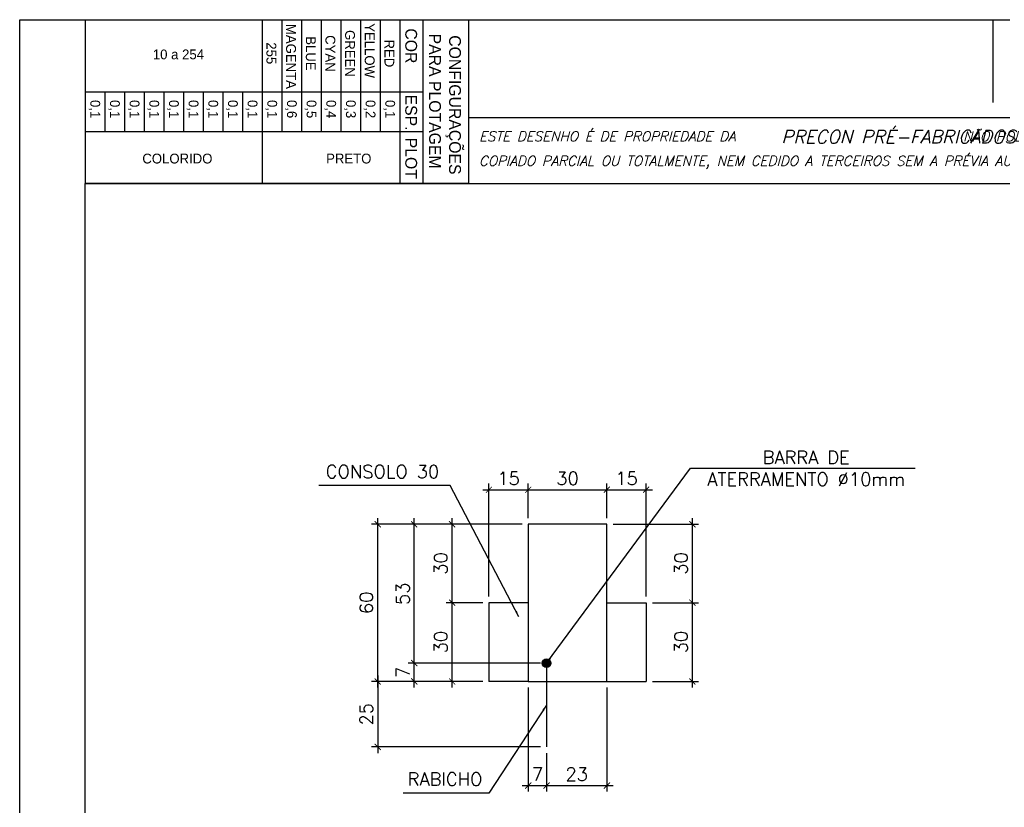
# Model space of a CAD drawing. Header units: centimetres. Extents: x 1658 to 19651, y 8294 to 11444.
# Drawn here: x 4286 to 5413, y 10542 to 11444 of the extents above; entities that cross this region are included whole.
import ezdxf
from ezdxf.enums import TextEntityAlignment as Align

# ---------------------------------------------------------------- set-up
doc = ezdxf.new("R2010")
doc.units = ezdxf.units.CM
doc.header["$LTSCALE"] = 50
doc.header["$MEASUREMENT"] = 0
doc.header["$PDMODE"] = 67
for name, color, linetype in [('COTAS-PRECON', 1, 'Continuous'), ('FORMATO-PRECON', 2, 'Continuous'), ('HACHURAS-PRECON', 1, 'Continuous'), ('LINHA-01-PRECON', 1, 'Continuous'), ('LINHA-02-PRECON', 2, 'Continuous'), ('LINHA-03-PRECON', 3, 'Continuous'), ('LINHA-04-PRECON', 4, 'Continuous'), ('TEXTO-35-PRECON', 5, 'Continuous')]:
    doc.layers.add(name, color=color, linetype=linetype)
doc.styles.add('R060', font='ACENT.shx', dxfattribs={"height": 75})
doc.styles.add('ROMANS', font='ROMANS.SHX', dxfattribs={"oblique": 15, "height": 3})
doc.styles.get("Standard").update_dxf_attribs({"font": 'romans.shx'})
doc.dimstyles.new('ESC75-25', dxfattribs={"dimscale": 0, "dimtxt": 15, "dimasz": 7, "dimexe": 7, "dimexo": 7, "dimgap": 5.5, "dimtad": 1, "dimdec": 1, "dimlfac": 0.333333, "dimdsep": 46, "dimtxsty": 'Standard', "dimblk": 'ARCHTICK', "dimcen": 0.1, "dimdle": 7, "dimclrd": 256, "dimclre": 256, "dimclrt": 2, "dimadec": 0, "dimazin": 0, "dimtfac": 1, "dimtdec": 1, "dimtix": 1, "dimtmove": 2, "dimatfit": 3, "dimfxl": 1, "dimarcsym": 0})
doc.dimstyles.new('ESC75-75', dxfattribs={"dimscale": 0, "dimtxt": 15, "dimasz": 7, "dimexe": 7, "dimexo": 7, "dimgap": 5.5, "dimtad": 1, "dimdec": 1, "dimdsep": 46, "dimtxsty": 'Standard', "dimblk": 'ARCHTICK', "dimcen": 0.1, "dimdle": 7, "dimclrd": 256, "dimclre": 256, "dimclrt": 2, "dimadec": 0, "dimazin": 0, "dimtfac": 1, "dimtdec": 1, "dimtix": 1, "dimtmove": 2, "dimatfit": 3, "dimfxl": 1, "dimarcsym": 0})

# ---------------------------------------------------------------- blocks, each defined once
blk = doc.blocks.new('A$C0AF02B9D')
at = {"layer": 'FORMATO-PRECON', "color": 1}
for p, q in [((0, 585), (250, 585)), ((0, 0), (0, 585)), ((250, 585), (250, 0)), ((0, 480), (250, 480)), ((0, 450), (170.7, 450)), ((0, 420), (170.7, 420)), ((0, 390), (170.7, 390)), ((0, 360), (170.7, 360)), ((0, 330), (170.7, 330)), ((0, 300), (170.7, 300)), ((110.1, 240), (170.7, 240)), ((110.1, 210), (170.7, 210)), ((110.1, 180), (170.7, 180)), ((110.1, 150), (170.7, 150)), ((110.1, 150), (170.7, 150)), ((110.1, 120), (170.7, 120)), ((110.1, 120), (170.7, 120)), ((110.1, 90), (170.7, 90)), ((110.1, 90), (170.7, 90)), ((110.1, 60), (170.7, 60)), ((110.1, 60), (170.7, 60)), ((110.1, 30), (170.7, 30)), ((110.1, 30), (170.7, 30)), ((0, 0), (250, 0)), ((110.1, 0), (170.7, 0)), ((110.1, 0), (170.7, 0)), ((110.1, 0), (170.7, 0))]:
    blk.add_line(p, q, dxfattribs=at)
at = {"layer": 'FORMATO-PRECON'}
for p, q in [((0, 515), (250, 515)), ((110.1, 0), (110.1, 515)), ((170.7, 0), (170.7, 515)), ((0, 270), (250, 270))]:
    blk.add_line(p, q, dxfattribs=at)
at = {"layer": 'FORMATO-PRECON', "style": 'R060'}
for s, p in [('CONFIGURAÇÕES ', (133.4, 563.9)), ('PARA PLOTAGEM', (124.3, 533.7)), ('COR', (40, 497.3)), ('ESP.', (141.8, 497.3)), ('PLOT', (211.6, 497.3))]:
    blk.add_text(s, height=18, dxfattribs=at).set_placement(p, align=Align.MIDDLE)
at = {"layer": 'FORMATO-PRECON', "color": 1, "style": 'R060'}
for s, p in [('RED', (51.5, 464)), ('0,1', (136.5, 464)), ('YELLOW', (47.2, 434)), ('0,2', (136.5, 434)), ('GREEN', (51.5, 404)), ('0,3', (136.5, 404)), ('CYAN', (51.5, 374)), ('0,4', (136.5, 374)), ('BLUE', (51.5, 344)), ('0,5', (136.5, 344)), ('MAGENTA', (56.1, 314)), ('0,6', (136.5, 314)), ('255', (51.3, 284)), ('0,1', (136.5, 284)), ('0,1', (136.5, 254)), ('0,1', (136.5, 224)), ('0,1', (136.5, 194)), ('0,1', (136.5, 164)), ('0,1', (136.5, 134)), ('0,1', (136.5, 104)), ('0,1', (136.5, 74)), ('0,1', (136.5, 44)), ('0,1', (136.5, 14))]:
    blk.add_text(s, height=15, dxfattribs=at).set_placement(p, align=Align.MIDDLE)
for s, p in [('PRETO', (212, 402.1)), ('10 a 254', (53, 142.2)), ('COLORIDO', (212, 140.6))]:
    blk.add_text(s, height=15, rotation=90, dxfattribs=at).set_placement(p, align=Align.MIDDLE)
blk = doc.blocks.new('A$C432D58B7')
at = {"layer": 'LINHA-01-PRECON'}
blk.add_blockref('A$C0AF02B9D', (0, 0), dxfattribs=at)
blk = doc.blocks.new('A$C550964AD')
at = {"layer": 'LINHA-01-PRECON'}
blk.add_blockref('A$C432D58B7', (0, 0), dxfattribs=at)
blk = doc.blocks.new('A$C2E607E54')
at = {"layer": 'FORMATO-PRECON', "color": 6}
blk.add_line((1835, 4050), (685, 4050), dxfattribs=at)
at = {"layer": 'FORMATO-PRECON'}
for points in [[(0, 4200), (2970, 4200), (2970, 0), (0, 0)], [(685, 3950), (1835, 3950), (1835, 4050), (685, 4050)]]:
    blk.add_lwpolyline(points, close=True, dxfattribs=at)
blk.add_lwpolyline([(1485, 4200), (1485, 4073.6)], dxfattribs=at)
at = {"layer": 'FORMATO-PRECON', "color": 6}
blk.add_lwpolyline([(100, 3950), (2870, 3950), (2870, 100), (100, 100)], close=True, dxfattribs=at)
at = {"layer": 'TEXTO-35-PRECON', "rotation": 270}
blk.add_blockref('A$C550964AD', (100, 4200), dxfattribs=at)
at = {"layer": 'FORMATO-PRECON', "style": 'ROMANS', "oblique": 15}
for s, p in [('ESTE DESENHO É DE PROPRIEDADE DA                            NÃO PODENDO SER', (700.8, 4014.4)), ('COPIADO PARCIAL OU TOTALMENTE, NEM CEDIDO A TERCEIROS SEM A PRÉVIA AUTORIZAÇÃO.', (700.8, 3977))]:
    blk.add_text(s, height=15, dxfattribs=at).set_placement(p)
at = {"layer": 'FORMATO-PRECON', "color": 3, "style": 'ROMANS', "oblique": 15}
blk.add_text('PRECON PRÉ-FABRICADOS', height=20, dxfattribs=at).set_placement((1162, 4011.3))
blk = doc.blocks.new('_ArchTick')
at = {"color": 0, "linetype": 'ByBlock', "const_width": 0.15}
blk.add_lwpolyline([(-0.5, -0.5), (0.5, 0.5)], dxfattribs=at)
blk = doc.blocks.new('*D115')
at = {"layer": 'Defpoints', "color": 0, "transparency": 16777216}
for p in [(4780.7, 10776.5), (4822.8, 10776.5), (4822.8, 10686.3)]:
    blk.add_point(p, dxfattribs=at)
at = {"layer": 'LINHA-01-PRECON', "lineweight": -2, "transparency": 16777216}
for p, q in [((4780.7, 10679.3), (4780.7, 10783.5)), ((4815.8, 10776.5), (4773.7, 10776.5)), ((4815.8, 10686.3), (4773.7, 10686.3))]:
    blk.add_line(p, q, dxfattribs=at)
at = {"layer": 'LINHA-01-PRECON', "lineweight": -2, "transparency": 16777216, "xscale": 7, "yscale": 7, "zscale": 7}
for p, rotation in [((4780.7, 10776.5), 90), ((4780.7, 10686.3), 270)]:
    blk.add_blockref('_ArchTick', p, dxfattribs=dict(at, rotation=rotation))
at = {"layer": 'LINHA-01-PRECON', "color": 2, "transparency": 16777216, "insert": (4767.7, 10731.4), "char_height": 15, "attachment_point": 5, "rotation": 90}
blk.add_mtext('30', dxfattribs=at)
blk = doc.blocks.new('*D116')
at = {"layer": 'Defpoints', "color": 0, "transparency": 16777216}
for p in [(4780.7, 10866.3), (4867.8, 10866.3), (4822.8, 10776.5)]:
    blk.add_point(p, dxfattribs=at)
at = {"layer": 'LINHA-01-PRECON', "lineweight": -2, "transparency": 16777216}
for p, q in [((4780.7, 10769.5), (4780.7, 10873.3)), ((4860.8, 10866.3), (4773.7, 10866.3)), ((4815.8, 10776.5), (4773.7, 10776.5))]:
    blk.add_line(p, q, dxfattribs=at)
at = {"layer": 'LINHA-01-PRECON', "lineweight": -2, "transparency": 16777216, "xscale": 7, "yscale": 7, "zscale": 7}
for p, rotation in [((4780.7, 10866.3), 90), ((4780.7, 10776.5), 270)]:
    blk.add_blockref('_ArchTick', p, dxfattribs=dict(at, rotation=rotation))
at = {"layer": 'LINHA-01-PRECON', "color": 2, "transparency": 16777216, "insert": (4767.7, 10821.4), "char_height": 15, "attachment_point": 5, "rotation": 90}
blk.add_mtext('30', dxfattribs=at)
blk = doc.blocks.new('*D117')
at = {"layer": 'Defpoints', "color": 0, "transparency": 16777216}
for p in [(4695.5, 10866.3), (4867.8, 10866.3), (4822.8, 10686.3)]:
    blk.add_point(p, dxfattribs=at)
at = {"layer": 'LINHA-01-PRECON', "lineweight": -2, "transparency": 16777216}
for p, q in [((4695.5, 10679.3), (4695.5, 10873.3)), ((4860.8, 10866.3), (4688.5, 10866.3)), ((4815.8, 10686.3), (4688.5, 10686.3))]:
    blk.add_line(p, q, dxfattribs=at)
at = {"layer": 'LINHA-01-PRECON', "lineweight": -2, "transparency": 16777216, "xscale": 7, "yscale": 7, "zscale": 7}
for p, rotation in [((4695.5, 10866.3), 90), ((4695.5, 10686.3), 270)]:
    blk.add_blockref('_ArchTick', p, dxfattribs=dict(at, rotation=rotation))
at = {"layer": 'LINHA-01-PRECON', "color": 2, "transparency": 16777216, "insert": (4682.5, 10776.3), "char_height": 15, "attachment_point": 5, "rotation": 90}
blk.add_mtext('60', dxfattribs=at)
blk = doc.blocks.new('*D118')
at = {"layer": 'Defpoints', "color": 0, "transparency": 16777216}
for p in [(4867.8, 10905.8), (4867.8, 10866.3), (4822.8, 10776.5)]:
    blk.add_point(p, dxfattribs=at)
at = {"layer": 'LINHA-01-PRECON', "lineweight": -2, "transparency": 16777216}
for p, q in [((4822.8, 10783.5), (4822.8, 10912.8)), ((4867.8, 10873.3), (4867.8, 10912.8)), ((4815.8, 10905.8), (4874.8, 10905.8))]:
    blk.add_line(p, q, dxfattribs=at)
at = {"layer": 'LINHA-01-PRECON', "lineweight": -2, "transparency": 16777216, "xscale": 7, "yscale": 7, "zscale": 7, "rotation": 180}
blk.add_blockref('_ArchTick', (4822.8, 10905.8), dxfattribs=at)
at = {"layer": 'LINHA-01-PRECON', "lineweight": -2, "transparency": 16777216, "xscale": 7, "yscale": 7, "zscale": 7}
blk.add_blockref('_ArchTick', (4867.8, 10905.8), dxfattribs=at)
at = {"layer": 'LINHA-01-PRECON', "color": 2, "transparency": 16777216, "insert": (4845.3, 10918.8), "char_height": 15, "attachment_point": 5}
blk.add_mtext('15', dxfattribs=at)
blk = doc.blocks.new('*D119')
at = {"layer": 'Defpoints', "color": 0, "transparency": 16777216}
for p in [(4957.8, 10905.8), (4867.8, 10866.3), (4957.8, 10866.3)]:
    blk.add_point(p, dxfattribs=at)
at = {"layer": 'LINHA-01-PRECON', "lineweight": -2, "transparency": 16777216}
for p, q in [((4867.8, 10873.3), (4867.8, 10912.8)), ((4957.8, 10873.3), (4957.8, 10912.8)), ((4860.8, 10905.8), (4964.8, 10905.8))]:
    blk.add_line(p, q, dxfattribs=at)
at = {"layer": 'LINHA-01-PRECON', "lineweight": -2, "transparency": 16777216, "xscale": 7, "yscale": 7, "zscale": 7, "rotation": 180}
blk.add_blockref('_ArchTick', (4867.8, 10905.8), dxfattribs=at)
at = {"layer": 'LINHA-01-PRECON', "lineweight": -2, "transparency": 16777216, "xscale": 7, "yscale": 7, "zscale": 7}
blk.add_blockref('_ArchTick', (4957.8, 10905.8), dxfattribs=at)
at = {"layer": 'LINHA-01-PRECON', "color": 2, "transparency": 16777216, "insert": (4912.8, 10918.8), "char_height": 15, "attachment_point": 5}
blk.add_mtext('30', dxfattribs=at)
blk = doc.blocks.new('*D120')
at = {"layer": 'Defpoints', "color": 0, "transparency": 16777216}
for p in [(5002.8, 10905.8), (4957.8, 10866.3), (5002.8, 10776.5)]:
    blk.add_point(p, dxfattribs=at)
at = {"layer": 'LINHA-01-PRECON', "lineweight": -2, "transparency": 16777216}
for p, q in [((4957.8, 10873.3), (4957.8, 10912.8)), ((5002.8, 10783.5), (5002.8, 10912.8)), ((4950.8, 10905.8), (5009.8, 10905.8))]:
    blk.add_line(p, q, dxfattribs=at)
at = {"layer": 'LINHA-01-PRECON', "lineweight": -2, "transparency": 16777216, "xscale": 7, "yscale": 7, "zscale": 7, "rotation": 180}
blk.add_blockref('_ArchTick', (4957.8, 10905.8), dxfattribs=at)
at = {"layer": 'LINHA-01-PRECON', "lineweight": -2, "transparency": 16777216, "xscale": 7, "yscale": 7, "zscale": 7}
blk.add_blockref('_ArchTick', (5002.8, 10905.8), dxfattribs=at)
at = {"layer": 'LINHA-01-PRECON', "color": 2, "transparency": 16777216, "insert": (4980.3, 10918.8), "char_height": 15, "attachment_point": 5}
blk.add_mtext('15', dxfattribs=at)
blk = doc.blocks.new('*D121')
at = {"layer": 'Defpoints', "color": 0, "transparency": 16777216}
for p in [(5002.8, 10776.5), (5055.6, 10776.5), (5002.8, 10686.3)]:
    blk.add_point(p, dxfattribs=at)
at = {"layer": 'LINHA-01-PRECON', "lineweight": -2, "transparency": 16777216}
for p, q in [((5055.6, 10679.3), (5055.6, 10783.5)), ((5009.8, 10776.5), (5062.6, 10776.5)), ((5009.8, 10686.3), (5062.6, 10686.3))]:
    blk.add_line(p, q, dxfattribs=at)
at = {"layer": 'LINHA-01-PRECON', "lineweight": -2, "transparency": 16777216, "xscale": 7, "yscale": 7, "zscale": 7}
for p, rotation in [((5055.6, 10776.5), 90), ((5055.6, 10686.3), 270)]:
    blk.add_blockref('_ArchTick', p, dxfattribs=dict(at, rotation=rotation))
at = {"layer": 'LINHA-01-PRECON', "color": 2, "transparency": 16777216, "insert": (5042.6, 10731.4), "char_height": 15, "attachment_point": 5, "rotation": 90}
blk.add_mtext('30', dxfattribs=at)
blk = doc.blocks.new('*D122')
at = {"layer": 'Defpoints', "color": 0, "transparency": 16777216}
for p in [(4957.8, 10866.3), (5055.6, 10866.3), (5002.8, 10776.5)]:
    blk.add_point(p, dxfattribs=at)
at = {"layer": 'LINHA-01-PRECON', "lineweight": -2, "transparency": 16777216}
for p, q in [((5055.6, 10769.5), (5055.6, 10873.3)), ((4964.8, 10866.3), (5062.6, 10866.3)), ((5009.8, 10776.5), (5062.6, 10776.5))]:
    blk.add_line(p, q, dxfattribs=at)
at = {"layer": 'LINHA-01-PRECON', "lineweight": -2, "transparency": 16777216, "xscale": 7, "yscale": 7, "zscale": 7}
for p, rotation in [((5055.6, 10866.3), 90), ((5055.6, 10776.5), 270)]:
    blk.add_blockref('_ArchTick', p, dxfattribs=dict(at, rotation=rotation))
at = {"layer": 'LINHA-01-PRECON', "color": 2, "transparency": 16777216, "insert": (5042.6, 10821.4), "char_height": 15, "attachment_point": 5, "rotation": 90}
blk.add_mtext('30', dxfattribs=at)
blk = doc.blocks.new('*D185')
at = {"layer": 'Defpoints', "color": 0, "transparency": 16777216}
for p in [(4822.8, 10686.3), (4695.5, 10611.3), (4888.8, 10611.3)]:
    blk.add_point(p, dxfattribs=at)
at = {"layer": 'LINHA-01-PRECON', "lineweight": -2, "transparency": 16777216}
for p, q in [((4695.5, 10693.3), (4695.5, 10604.3)), ((4815.8, 10686.3), (4688.5, 10686.3)), ((4881.8, 10611.3), (4688.5, 10611.3))]:
    blk.add_line(p, q, dxfattribs=at)
at = {"layer": 'LINHA-01-PRECON', "lineweight": -2, "transparency": 16777216, "xscale": 7, "yscale": 7, "zscale": 7}
for p, rotation in [((4695.5, 10686.3), 90), ((4695.5, 10611.3), 270)]:
    blk.add_blockref('_ArchTick', p, dxfattribs=dict(at, rotation=rotation))
at = {"layer": 'LINHA-01-PRECON', "color": 2, "transparency": 16777216, "insert": (4682.5, 10648.8), "char_height": 15, "attachment_point": 5, "rotation": 90}
blk.add_mtext('25', dxfattribs=at)
blk = doc.blocks.new('*D186')
at = {"layer": 'Defpoints', "color": 0, "transparency": 16777216}
for p in [(4737.3, 10707.3), (4888.8, 10707.3), (4822.8, 10686.3)]:
    blk.add_point(p, dxfattribs=at)
at = {"layer": 'LINHA-01-PRECON', "lineweight": -2, "transparency": 16777216}
for p, q in [((4881.8, 10707.3), (4730.3, 10707.3)), ((4737.3, 10679.3), (4737.3, 10714.3)), ((4815.8, 10686.3), (4730.3, 10686.3))]:
    blk.add_line(p, q, dxfattribs=at)
at = {"layer": 'LINHA-01-PRECON', "lineweight": -2, "transparency": 16777216, "xscale": 7, "yscale": 7, "zscale": 7}
for p, rotation in [((4737.3, 10707.3), 90), ((4737.3, 10686.3), 270)]:
    blk.add_blockref('_ArchTick', p, dxfattribs=dict(at, rotation=rotation))
at = {"layer": 'LINHA-01-PRECON', "color": 2, "transparency": 16777216, "insert": (4724.3, 10696.8), "char_height": 15, "attachment_point": 5, "rotation": 90}
blk.add_mtext('7', dxfattribs=at)
blk = doc.blocks.new('*D187')
at = {"layer": 'Defpoints', "color": 0, "transparency": 16777216}
for p in [(4737.3, 10866.3), (4867.8, 10866.3), (4888.8, 10707.3)]:
    blk.add_point(p, dxfattribs=at)
at = {"layer": 'LINHA-01-PRECON', "lineweight": -2, "transparency": 16777216}
for p, q in [((4737.3, 10700.3), (4737.3, 10873.3)), ((4860.8, 10866.3), (4730.3, 10866.3)), ((4881.8, 10707.3), (4730.3, 10707.3))]:
    blk.add_line(p, q, dxfattribs=at)
at = {"layer": 'LINHA-01-PRECON', "lineweight": -2, "transparency": 16777216, "xscale": 7, "yscale": 7, "zscale": 7}
for p, rotation in [((4737.3, 10866.3), 90), ((4737.3, 10707.3), 270)]:
    blk.add_blockref('_ArchTick', p, dxfattribs=dict(at, rotation=rotation))
at = {"layer": 'LINHA-01-PRECON', "color": 2, "transparency": 16777216, "insert": (4724.3, 10786.8), "char_height": 15, "attachment_point": 5, "rotation": 90}
blk.add_mtext('53', dxfattribs=at)
blk = doc.blocks.new('*D188')
at = {"layer": 'Defpoints', "color": 0, "transparency": 16777216}
for p in [(4867.8, 10686.3), (4888.8, 10611.3), (4888.8, 10567.2)]:
    blk.add_point(p, dxfattribs=at)
at = {"layer": 'LINHA-01-PRECON', "lineweight": -2, "transparency": 16777216}
for p, q in [((4867.8, 10679.3), (4867.8, 10560.2)), ((4888.8, 10604.3), (4888.8, 10560.2)), ((4860.8, 10567.2), (4895.8, 10567.2))]:
    blk.add_line(p, q, dxfattribs=at)
at = {"layer": 'LINHA-01-PRECON', "lineweight": -2, "transparency": 16777216, "xscale": 7, "yscale": 7, "zscale": 7, "rotation": 180}
blk.add_blockref('_ArchTick', (4867.8, 10567.2), dxfattribs=at)
at = {"layer": 'LINHA-01-PRECON', "lineweight": -2, "transparency": 16777216, "xscale": 7, "yscale": 7, "zscale": 7}
blk.add_blockref('_ArchTick', (4888.8, 10567.2), dxfattribs=at)
at = {"layer": 'LINHA-01-PRECON', "color": 2, "transparency": 16777216, "insert": (4878.3, 10580.2), "char_height": 15, "attachment_point": 5}
blk.add_mtext('7', dxfattribs=at)
blk = doc.blocks.new('*D189')
at = {"layer": 'Defpoints', "color": 0, "transparency": 16777216}
for p in [(4957.8, 10686.3), (4888.8, 10611.3), (4957.8, 10567.2)]:
    blk.add_point(p, dxfattribs=at)
at = {"layer": 'LINHA-01-PRECON', "lineweight": -2, "transparency": 16777216}
for p, q in [((4957.8, 10679.3), (4957.8, 10560.2)), ((4888.8, 10604.3), (4888.8, 10560.2)), ((4881.8, 10567.2), (4964.8, 10567.2))]:
    blk.add_line(p, q, dxfattribs=at)
at = {"layer": 'LINHA-01-PRECON', "lineweight": -2, "transparency": 16777216, "xscale": 7, "yscale": 7, "zscale": 7, "rotation": 180}
blk.add_blockref('_ArchTick', (4888.8, 10567.2), dxfattribs=at)
at = {"layer": 'LINHA-01-PRECON', "lineweight": -2, "transparency": 16777216, "xscale": 7, "yscale": 7, "zscale": 7}
blk.add_blockref('_ArchTick', (4957.8, 10567.2), dxfattribs=at)
at = {"layer": 'LINHA-01-PRECON', "color": 2, "transparency": 16777216, "insert": (4923.3, 10580.2), "char_height": 15, "attachment_point": 5}
blk.add_mtext('23', dxfattribs=at)

msp = doc.modelspace()

# ---------------------------------------------------------------- hatches: boundary and pattern name
at = {"layer": 'LINHA-04-PRECON'}
h = msp.add_hatch(color=256, dxfattribs=at)
h.dxf.hatch_style = 1
edge = h.paths.add_edge_path()
edge.add_arc((4888.84, 10707.34), 4.95, 0, 360)

# ---------------------------------------------------------------- linework, layer by layer
at = {"layer": 'LINHA-02-PRECON'}
for p, q in [((4867.84, 10776.46), (4822.85, 10776.46)), ((4822.85, 10776.46), (4822.85, 10686.34)), ((4957.84, 10776.46), (5002.82, 10776.46)), ((5002.82, 10776.46), (5002.82, 10686.34)), ((4867.85, 10686.34), (4822.85, 10686.34)), ((4957.82, 10686.34), (5002.82, 10686.34))]:
    msp.add_line(p, q, dxfattribs=at)
at = {"layer": 'LINHA-03-PRECON'}
for p, q in [((4867.84, 10866.34), (4867.84, 10686.34)), ((4957.84, 10866.34), (4867.84, 10866.34)), ((4957.84, 10686.34), (4957.84, 10866.34)), ((4867.84, 10686.34), (4957.84, 10686.34)), ((4867.85, 10686.34), (4867.85, 10686.34)), ((4957.82, 10686.34), (4957.82, 10686.34))]:
    msp.add_line(p, q, dxfattribs=at)
at = {"layer": 'LINHA-04-PRECON'}
msp.add_line((4888.84, 10707.34), (4888.84, 10611.34), dxfattribs=at)
msp.add_circle((4888.84, 10707.34), 4.95, dxfattribs=at)

# ---------------------------------------------------------------- block references
at = {"layer": 'HACHURAS-PRECON', "xscale": 0.7499999999999996, "yscale": 0.7499999999999996, "zscale": 0.7499999999999996}
msp.add_blockref('A$C2E607E54', (4285.86, 8293.94), dxfattribs=at)

# ---------------------------------------------------------------- texts
at = {"layer": 'COTAS-PRECON', "color": 2, "char_height": 15, "attachment_point": 5}
for s, insert in [('BARRA DE\\PATERRAMENTO %%C10mm', (5185.88, 10930.38)), ('\\A1;CONSOLO 30', (4701, 10926.54, 0.02)), ('\\A1;RABICHO', (4772.57, 10574.53, 0.02))]:
    msp.add_mtext(s, dxfattribs=dict(at, insert=insert))

# ---------------------------------------------------------------- dimensions: what is measured, and where the dimension line sits
at = {"layer": 'LINHA-01-PRECON'}
for base, p1, p2, picture, middle in [((4867.84, 10905.85), (4822.85, 10776.46), (4867.84, 10866.34), '*D118', (4845.34, 10918.85)), ((4957.84, 10905.85), (4867.84, 10866.34), (4957.84, 10866.34), '*D119', (4912.84, 10918.85)), ((5002.82, 10905.85), (4957.84, 10866.34), (5002.82, 10776.46), '*D120', (4980.33, 10918.85)), ((4888.84, 10567.25), (4867.84, 10686.34), (4888.84, 10611.34), '*D188', (4878.34, 10580.25)), ((4957.84, 10567.25), (4888.84, 10611.34), (4957.84, 10686.34), '*D189', (4923.34, 10580.25))]:
    dim = msp.add_linear_dim(base=base, p1=p1, p2=p2, dimstyle='ESC75-25', override={"dimscale": 1}, dxfattribs=at)
    dim.commit()
    dim.dimension.update_dxf_attribs({"geometry": picture, "text_midpoint": middle})
for base, p1, p2, picture, middle in [((4695.53, 10866.34), (4822.85, 10686.34), (4867.84, 10866.34), '*D117', (4682.53, 10776.34)), ((4737.33, 10866.34), (4888.84, 10707.34), (4867.84, 10866.34), '*D187', (4724.33, 10786.84)), ((4780.75, 10866.34), (4822.85, 10776.46), (4867.84, 10866.34), '*D116', (4767.75, 10821.4)), ((5055.59, 10866.34), (5002.82, 10776.46), (4957.84, 10866.34), '*D122', (5042.59, 10821.4)), ((4780.75, 10776.46), (4822.85, 10686.34), (4822.85, 10776.46), '*D115', (4767.75, 10731.4)), ((5055.59, 10776.46), (5002.82, 10686.34), (5002.82, 10776.46), '*D121', (5042.59, 10731.4)), ((4737.33, 10707.34), (4822.85, 10686.34), (4888.84, 10707.34), '*D186', (4724.33, 10696.84)), ((4695.53, 10611.34), (4822.85, 10686.34), (4888.84, 10611.34), '*D185', (4682.53, 10648.84))]:
    dim = msp.add_linear_dim(base=base, p1=p1, p2=p2, angle=90, dimstyle='ESC75-25', override={"dimscale": 1}, dxfattribs=at)
    dim.commit()
    dim.dimension.update_dxf_attribs({"geometry": picture, "text_midpoint": middle})

# ---------------------------------------------------------------- leaders
at = {"layer": 'COTAS-PRECON'}
for points in [[(4888.84, 10707.34), (5053.54, 10930.38), (5310.7, 10930.38)], [(4857.12, 10760.3), (4778.27, 10910.56), (4628.08, 10910.56)], [(4888.84, 10659.34), (4822.56, 10558.54), (4724.78, 10558.54)]]:
    msp.add_leader(points, dimstyle='ESC75-75', override={"dimscale": 1}, dxfattribs=at)

doc.saveas('drawing.dxf')
